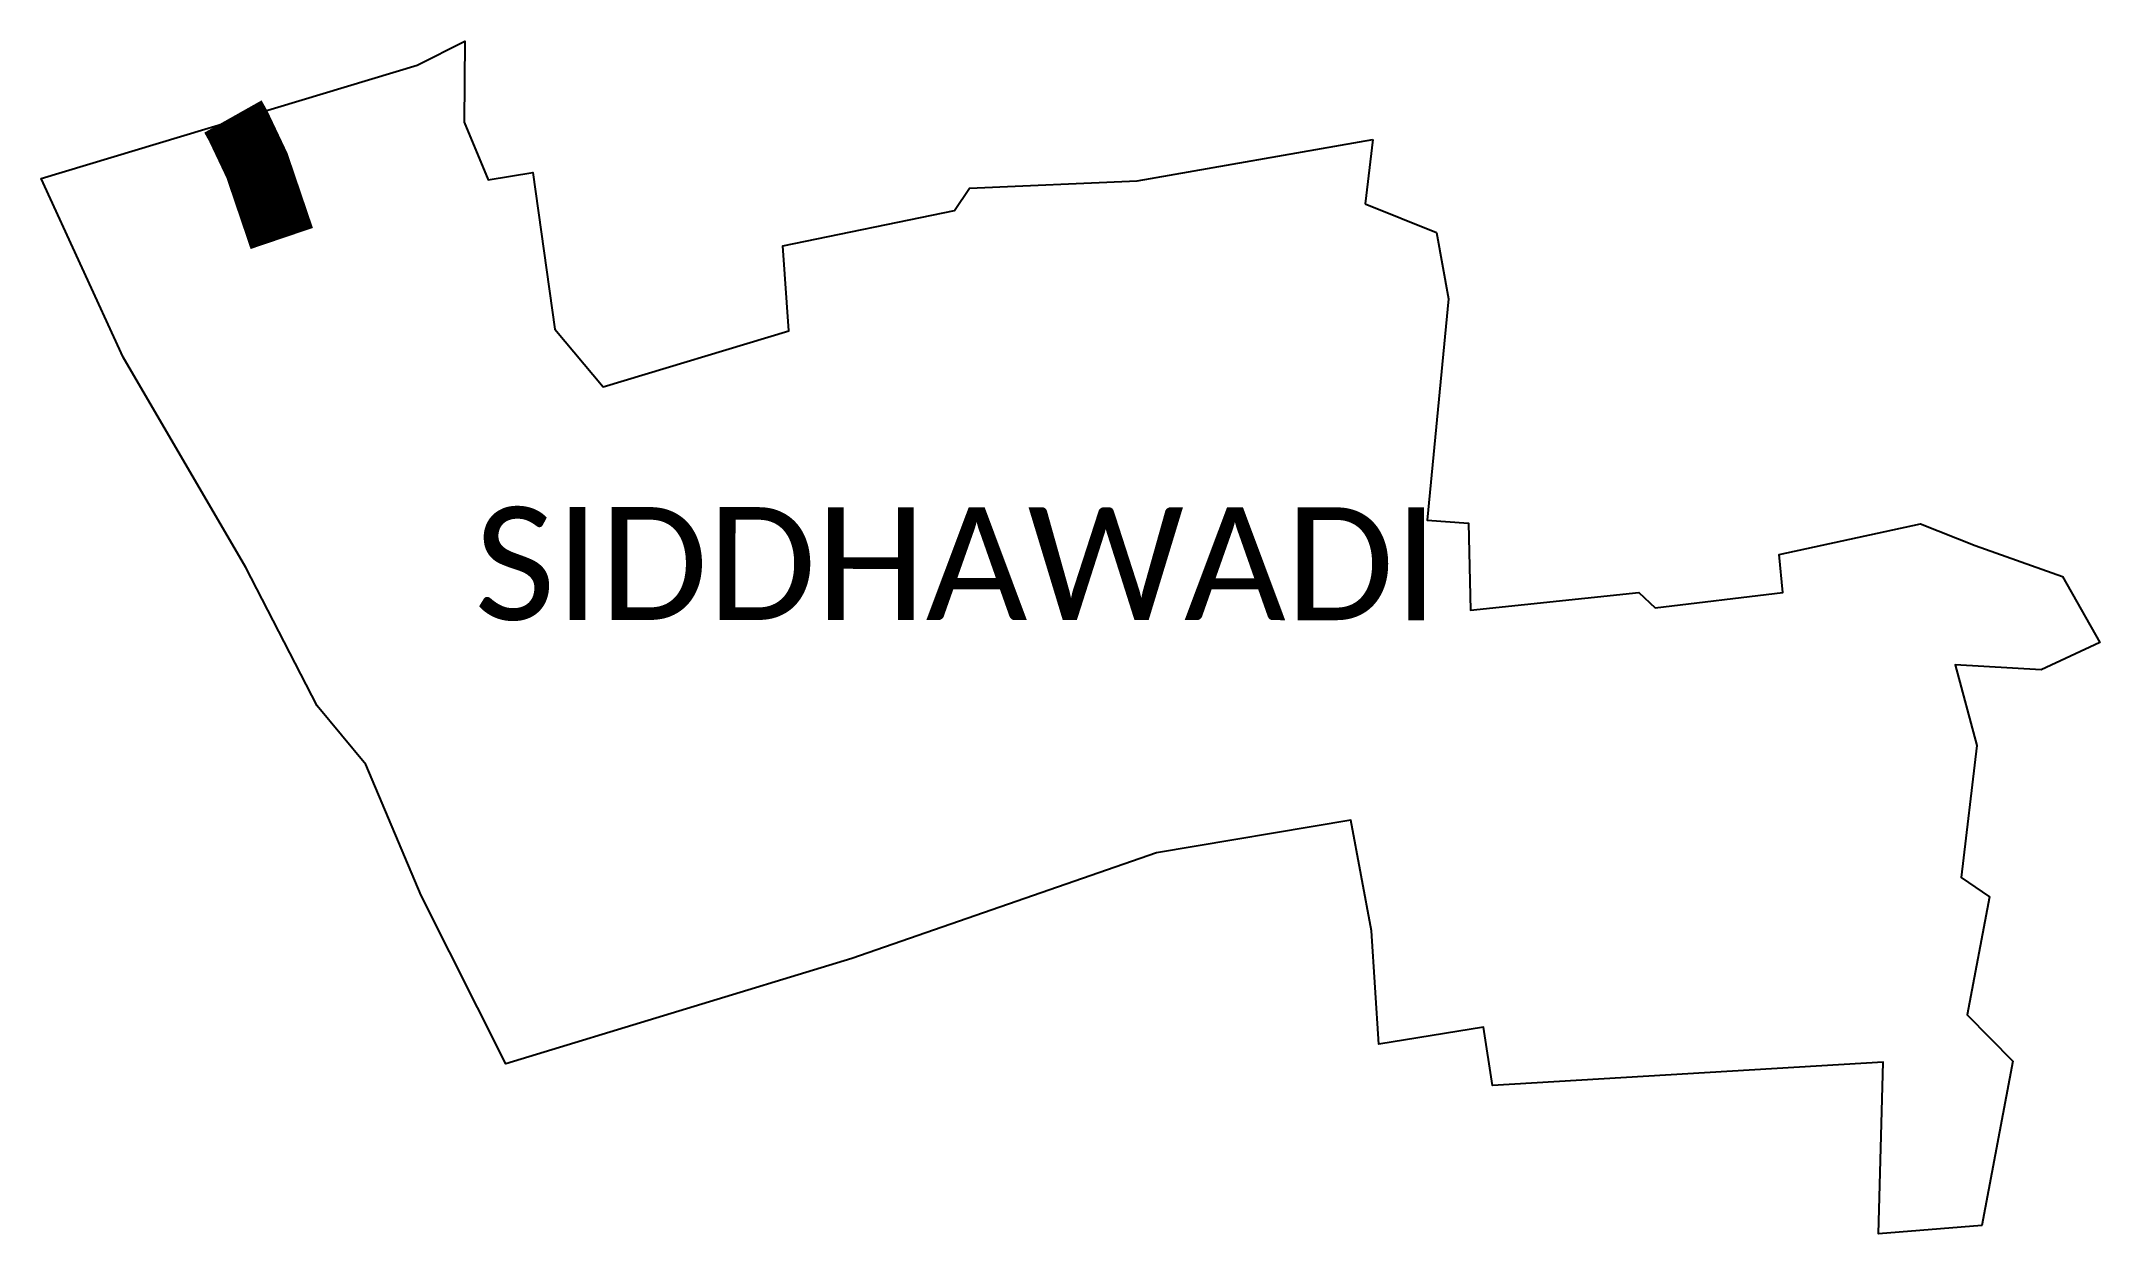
# Model space of a CAD drawing. Header units: metres. Extents: x 353175 to 354739, y 1751298 to 1752204.
import ezdxf

# ---------------------------------------------------------------- set-up
doc = ezdxf.new("R2010")
doc.units = ezdxf.units.M
for name, color, linetype in [('ARTIFICIALLY PROTECTED', 10, 'Continuous'), ('village', 3, 'Continuous'), ('VILLAGE NAME', 250, 'Continuous')]:
    doc.layers.add(name, color=color, linetype=linetype)

msp = doc.modelspace()

# ---------------------------------------------------------------- linework, layer by layer
at = {"color": 3}
for points in [[(354235.2, 1752058.6), (354244.3, 1752008.3), (354228.3, 1751839.9), (354259.6, 1751837.7), (354261.1, 1751771.7), (354388.9, 1751785), (354401.4, 1751773.3), (354498.4, 1751785.1), (354495.5, 1751813.9), (354603.1, 1751837.2), (354644.5, 1751820.8), (354711, 1751797.1), (354739.2, 1751747), (354694.7, 1751726.3), (354629.4, 1751730), (354645.7, 1751668.8), (354633.9, 1751568.5), (354655.3, 1751553.8), (354638.4, 1751464), (354673.2, 1751428.8), (354649.7, 1751303.9), (354571.2, 1751297.6), (354574.6, 1751428.1), (354277.8, 1751410.4), (354271.1, 1751454.8), (354191.4, 1751441.9), (354185.9, 1751527.9), (354170.3, 1751612), (354022.5, 1751587.2), (353791.1, 1751506.9), (353528.3, 1751426.8), (353464, 1751554.8), (353421.9, 1751654.3), (353385, 1751698.9), (353330.7, 1751804.1), (353237.4, 1751964), (353175.2, 1752099.8), (353460.8, 1752185.9), (353497.1, 1752204.1), (353496.7, 1752142.4), (353514.9, 1752098.7), (353548.7, 1752104.2), (353565.5, 1751985.3), (353602.2, 1751941.3), (353743.2, 1751983.9), (353738.7, 1752048.6), (353869.1, 1752075.5), (353880.6, 1752092.3), (354007.9, 1752097.9)], [(354186.9, 1752129.3), (354181.1, 1752080.4)], [(354181.1, 1752080.4), (354235.2, 1752058.6)]]:
    msp.add_lwpolyline(points, dxfattribs=at)
at = {"layer": 'ARTIFICIALLY PROTECTED', "const_width": 50, "flags": 128}
msp.add_lwpolyline([(353320.9, 1752146.8), (353324.9, 1752139.7), (353339.2, 1752109.5), (353354.1, 1752065.6), (353358, 1752054.1)], dxfattribs=at)
at = {"layer": 'village'}
msp.add_lwpolyline([(354007.9, 1752097.9), (354186.9, 1752129.3)], dxfattribs=at)

# ---------------------------------------------------------------- texts
at = {"layer": 'VILLAGE NAME', "insert": (353504.4, 1751850), "char_height": 85.755, "attachment_point": 1, "rotation": 359.9793}
msp.add_mtext_dynamic_manual_height_columns('{\\fCalibri|b0|i0|c0|p34;SIDDHAWADI}', width=846.213, gutter_width=428.8, heights=[0], dxfattribs=at)

doc.saveas('drawing.dxf')
